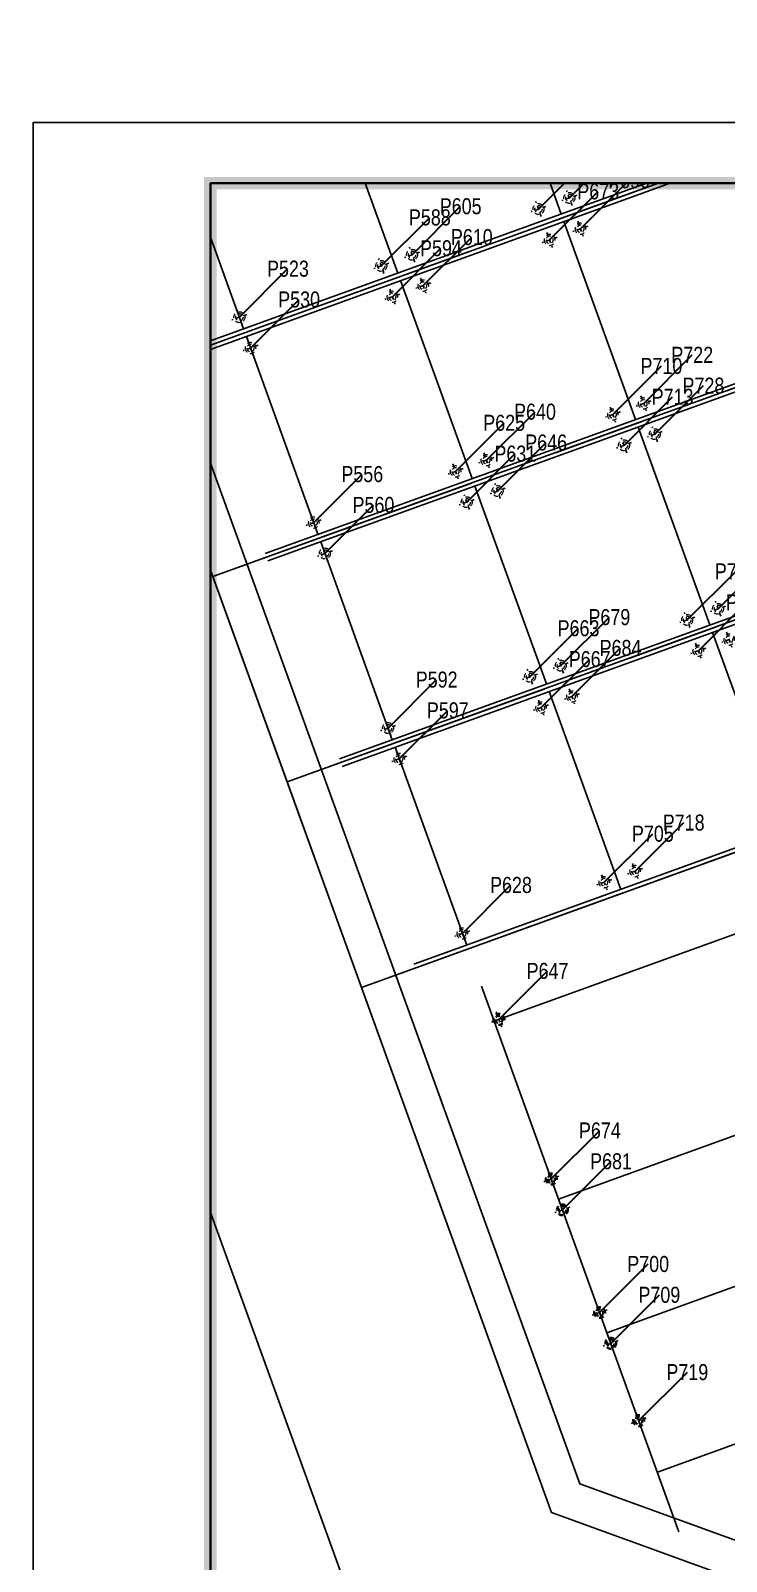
# Model space of a CAD drawing. Header units: millimetres. Extents: x 0 to 571985, y 0 to 2066666.
# Drawn here: x 568569.09 to 568588.18, y 2064354.75 to 2064396.79 of the extents above; entities that cross this region are included whole.
import ezdxf
from ezdxf.enums import TextEntityAlignment as Align
from ezdxf.xclip import XClip

# ---------------------------------------------------------------- set-up
doc = ezdxf.new("R2010")
doc.units = ezdxf.units.MM
for name, pattern in [('ACAD_ISO10W100', [18.5, 12, -3, 0.5, -3]), ('CENTER', [3, 1.5, -0.5, 0.5, -0.5]), ('CENTER2', [1.125, 0.75, -0.125, 0.125, -0.125]), ('HIDDEN', [0.75, 0.5, -0.25]), ('Xref Grid (A1)$0$CENTER2', [1.125, 0.75, -0.125, 0.125, -0.125])]:
    doc.linetypes.add(name, pattern=pattern)
for name, color, linetype in [('01.AXIS', 160, 'CENTER2'), ('BoThamCo', 94, 'Continuous'), ('CDC.01.AXIS', 160, 'CENTER2'), ('ChiaLo', 128, 'CENTER'), ('datOlienke', 42, 'Continuous'), ('LogDg', 7, 'Continuous'), ('LoLK', 6, 'Continuous'), ('RANHGIOI', 2, 'HIDDEN'), ('TimDg', 222, 'Continuous'), ('ViaHeS', 32, 'Continuous'), ('Xref Grid (A1)$0$01.AXIS', 160, 'Xref Grid (A1)$0$CENTER2')]:
    doc.layers.add(name, color=color, linetype=linetype)
for name, color, linetype, lineweight in [('A-KY HIEU', 34, 'Continuous', 20), ('A-NET THAY', 125, 'Continuous', 18), ('A-TUONG', 255, 'Continuous', 35), ('boDnv', 54, 'Continuous', 25), ('E- RANH GIOI', 1, 'CENTER', 13), ('kata_text', 254, 'Continuous', 30)]:
    doc.layers.add(name, color=color, linetype=linetype, lineweight=lineweight)
doc.styles.add('kata_dim', font='vnrms.shx', dxfattribs={"width": 0.66, "oblique": 7})
doc.styles.add('kata_text', font='arial.ttf', dxfattribs={"width": 0.8})
doc.styles.add('rms', font='romans.shx', dxfattribs={"width": 0.7, "bigfont": 'vns.shx'})
doc.linetypes.add('ADL', pattern='A,0.125,-0.15,["++",rms,S=0.5,R=0,X=0,Y=-0.2245],-1.35,1.125', length=2.75)
doc.dimstyles.new('kata_dim_iso', dxfattribs={"dimtxt": 2.5, "dimasz": 1.5, "dimexe": 1.5, "dimexo": 2.5, "dimtad": 1, "dimdec": 0, "dimzin": 0, "dimdsep": 46, "dimtxsty": 'kata_dim', "dimblk": 'kata_block_ArchTick', "dimcen": 0.09, "dimdle": 1.2, "dimclrd": 8, "dimclre": 8, "dimclrt": 3, "dimadec": 0, "dimazin": 0, "dimtfac": 1, "dimtdec": 0, "dimtix": 1, "dimtofl": 0, "dimtmove": 0, "dimatfit": 3, "dimfxl": 3.75, "dimfxlon": 1, "dimtolj": 1, "dimtzin": 0, "dimarcsym": 0})

# ---------------------------------------------------------------- blocks, each defined once
blk = doc.blocks.new('A$C33BC4D2A')
at = {"layer": 'A-KY HIEU', "color": 0, "const_width": 1.022040000000003}
blk.add_lwpolyline([(14.34509334713221, -292.0966199915856), (14.34509334713221, -4.903379993513227), (414.9847733476199, -4.903379993513227), (414.9847733476199, -292.0966199915856)], close=True, dxfattribs=at)
at = {"layer": 'Defpoints', "color": 125}
blk.add_lwpolyline([(0, -296.9999999944121), (420, -296.9999999944121), (420, 3.725290298461914e-09), (0, 3.725290298461914e-09)], close=True, dxfattribs=at)
blk = doc.blocks.new('NEN')
at = {"layer": 'boDnv', "color": 10, "linetype": 'ADL', "ltscale": 0.25}
for points in [[(9.135359026608057, -145.2125740915071), (3.992611098452471, -143.3445766749792), (-37.43428030260839, -28.80586730875075), (-34.86410555709153, -22.83283080765978), (-8.04750639386475, -11.14387365942821), (-2.559041563072242, -13.50553907058202), (37.28898644424044, -123.6789444207679), (34.9153011807939, -130.2138918824494)], [(-60.77620542817749, -174.6962840363849), (-66.48328283778392, -171.9395730136894), (-108.5087204030715, -55.7459795163013), (-105.8590447856113, -50.09356570662931), (-78.42663770995568, -40.17168553941883), (-72.77422390063293, -42.82136115664616), (-30.43689598282799, -159.877281447174), (-33.11021318344865, -165.4117129042279)]]:
    blk.add_lwpolyline(points, close=True, dxfattribs=at)
at = {"layer": 'BoThamCo'}
blk.add_lwpolyline([(-44.1962884159293, -339.7476335950196, 0.01002229398740908), (-6.391242290730588, -326.2115183053538, 0.9907412272363626), (-7.667181021068245, -322.9522664861288, -0.01001416821461539), (-45.3098233678611, -336.4295429191552), (-148.347447777749, -371.0084636590909, 1), (-147.2339128400199, -374.3265543414745)], format="xyb", close=True, dxfattribs=at)
at = {"layer": 'ChiaLo', "ltscale": 5}
for points in [[(22.48262376349885, -138.6041112015955), (-21.83819383813534, -16.06416010949761)], [(-77.43163273099344, -59.34562783245929), (-84.01952940132469, -41.13115031458437)], [(-46.61859319650102, -170.9998688641936), (-92.48296278342605, -44.19224413670599)], [(-104.7026958513306, -69.20915236952715), (-67.08743637497537, -55.604290939169)], [(-102.6619666367769, -74.85144129092805), (-65.04670716042165, -61.24657986056991)], [(-100.6212374222232, -80.49373021232896), (-63.00597794586793, -66.88886878197081)], [(-98.58050820766948, -86.13601913372986), (-60.9652487313142, -72.53115770337172)], [(-96.53977899311576, -91.77830805513076), (-58.92451951676048, -78.17344662477262)], [(-94.49904977867845, -97.42059697653167), (-56.88379030220676, -83.81573554617353)], [(-92.45832056412473, -103.0628858979326), (-54.84306108765304, -89.45802446757443)], [(-10.16623865929432, -107.1377538391389), (27.44902081717737, -93.53289240878075)], [(-8.1255094447406, -112.7800427605398), (29.48975003173109, -99.17518133018166)], [(-6.08478023018688, -118.4223316819407), (31.53047924628481, -104.8174702515826)], [(-4.044051015633158, -124.0646206033416), (33.57120846083853, -110.4597591729835)], [(-2.003321801079437, -129.7069095247425), (35.61193767539226, -116.1020480943844)]]:
    blk.add_lwpolyline(points, dxfattribs=at)
at = {"layer": 'datOlienke'}
for points in [[(9.233774805208668, -146.3122462304309), (3.211384859983809, -144.1247369425837), (-38.50920975196641, -28.77398531138897), (-35.62631696776953, -22.0741981244646), (-8.050070708966814, -10.05412209359929), (-1.765962567180395, -12.75814977637492), (38.35264730942436, -123.6796705904417), (35.73147272190545, -130.8959761725273)], [(-60.84429510252085, -175.7739445625339), (-67.28509311180096, -172.6628217245452), (-109.5899848429253, -55.69658228638582), (-106.5886850870447, -49.29406717256643), (-78.3772404800402, -39.09042109944858), (-71.97472536668647, -42.09172085532919), (-29.35330863879062, -159.9331011343747), (-32.3928912904812, -166.2257931653876)]]:
    blk.add_lwpolyline(points, close=True, dxfattribs=at)
at = {"layer": 'LogDg'}
for points in [[(34.29627934622113, -348.7657205443829, -0.1246657798812408), (14.11354708799627, -339.7707537985407, 0.2629367667164581), (-5.331122650881298, -336.7708804975264, -0.0093448861816334), (-40.95930880331434, -349.4731436853763), (-145.8680723966099, -384.6800095464569, 0.4052568048599447), (-155.4559765766608, -403.2345153645147), (-146.5573141133646, -432.719750760356), (-158.0455204886384, -436.1868986212648), (-166.5718085390981, -407.9355056444183, 0.4232274080272537), (-185.7044202957768, -398.0488694803789), (-272.0773986236891, -427.0352168343961, 0.4065199173239304), (-277.1808489316609, -436.9641538935248), (-262.9472513485234, -483.3972716603894), (-271.5520452110795, -486.0349832554348), (-285.5926128193969, -440.2315716135781, 0.4219492915589893), (-295.7865738342516, -434.9918996153865), (-422.2600438954541, -477.4357750662602, 0.3468311455305138), (-427.6835616462631, -485.7262348234653), (-426.6624605812831, -497.249087563483, 0.1098508434369424), (-417.2095136656426, -527.045369184576), (-422.3983479177114, -530.0580090736039, -0.1098508434394714), (-432.6390404097037, -497.7787039845716), (-433.1943761169678, -491.5118888805155, 0.4849671442629072), (-443.7084045754746, -484.633739579469), (-484.1993264361518, -498.2222941075452, 0.367009995740145), (-492.2282128072111, -511.5103090975899), (-484.4021833750885, -560.0116658185143), (-490.3255680758739, -560.9674449162558), (-497.4328573270468, -516.9204381546006, 0.4575121343061496), (-512.8890439668903, -507.3876917762682), (-525.337411860819, -511.3137803694699, 0.375227047875502), (-533.5537957799388, -524.7953446214087, 0.0494446077986198), (-523.248268238618, -562.1180552095175), (-518.4038580228807, -576.5773649825715), (-525.5153387702303, -578.9599773285445), (-530.3067144589731, -564.6589618825819, -0.0442762420745262), (-540.2209701162064, -530.0359311103821, 0.4483491219588146), (-555.6135538989911, -520.8625440734904), (-568.8527564661345, -525.0380538604222), (-576.0715773432748, -502.1494878225494), (-552.3905954875518, -494.6807470584754, 0.3333358165575122), (-544.0028458365705, -482.9756999663077), (-545.8647843094077, -397.3050282343756, 0.120558977139746), (-569.9983498048969, -307.1979523275513), (-621.9793475940824, -219.7121832445264, 0.3349428730565918), (-635.3588319061091, -214.2393422403838), (-686.9309797416208, -227.8546354575083), (-689.8026436100481, -216.9773174913134), (-647.9573339804774, -205.9299559935462, 0.4981914510303347), (-640.7040659333579, -188.1978519575205), (-654.3784512504935, -165.183401154587, -0.1449785006445813), (-668.8526898410637, -108.0611985353753), (-659.8453048655065, 118.2304685944691, 0.4280877767542854), (-671.9240427541081, 130.7074180594645), (-689.2219819126185, 130.5802273314912), (-689.3047002640087, 141.8299232246354), (-670.3440260862699, 141.9693399455864, 0.4004741393392213), (-658.4417540146969, 153.4917417173274), (-657.8282681736164, 168.9042875436135), (-656.0597735294141, 189.3737533113454), (-648.587609265931, 188.7281828494743), (-650.3411241833819, 168.4321001374628), (-650.8885904261842, 154.6781583337579, 0.4253445715659649), (-638.9212427333696, 142.2009068296757), (-621.6126933796331, 142.3281755745411, 0.4026509643918764), (-609.707179718418, 153.940497081494), (-609.3868622465525, 163.8585706413724, -0.0198665913619288), (-608.2266326659592, 179.9420845555142), (-606.8004730622051, 192.6519990905654), (-600.8378922767006, 191.9829472396523), (-602.2640518801054, 179.273032707395, 0.0198665913736632), (-603.3899889622116, 163.6648935673293), (-603.6762275611982, 154.8020130237564, 0.425871475322759), (-591.5942480823724, 142.4149832946714), (-548.3623351545539, 142.7328650054988), (-548.2796168022323, 131.4831691095605), (-592.8866742029786, 131.1551760395523, 0.4017886036268251), (-604.7909849073039, 119.5784634037409), (-607.7538210147759, 35.57125063450076, -0.0059835578369214), (-607.9831587348599, 30.71819142554887, 0.4624623566101164), (-599.1770736501785, 22.28710818546824), (-555.3773518754169, 26.8008734814357), (-554.7622814135393, 20.83248271560296), (-603.2421368046198, 15.83640785655007, 0.3556126631572654), (-610.3809183033882, 8.688677939586341), (-613.7935364348814, -24.83777977363206, 0.4753476817702466), (-605.0145670375787, -33.60575856361538), (-508.267539359862, -23.63552683126181, 0.01607196613374), (-476.8057064540917, -19.36752837034874, 0.3739200414703855), (-470.1383224737365, -11.25904120551422), (-470.7045836194884, 9.3479020036757), (-464.7068476536078, 9.512714649550617), (-464.2352970461361, -7.647595000453293, 0.461916293586825), (-454.7466747702565, -15.28755263634957), (-421.5812160966452, -8.993303748546168, 0.0205674290828889), (-382.014764922671, 0.2159196452703327), (-299.7637433090713, 22.96281221555546, 0.4150041201205401), (-292.7982491637813, 35.29251482058316), (-296.9693465661258, 50.21799815748818), (-285.4121637544595, 53.44778536865488), (-281.2178257950582, 38.43914009141736, 0.4134234463224298), (-268.9213485846994, 31.49241617135704), (-169.9684402433923, 58.85829116543755, 0.4277016234696195), (-164.4960537843872, 69.0522719186265), (-169.6234711797442, 84.75361699960195), (-163.9198864111677, 86.61617460963316), (-158.4792555337772, 69.95569697231986, 0.4008529283221588), (-148.7420826226007, 64.72853650641628), (-123.8969600369455, 71.59956769063137, 0.437327107829602), (-113.7947357149096, 91.17323218542151), (-114.4623362950515, 93.01311536249705), (-128.5505432080245, 136.1544828796759), (-105.7362041493179, 143.6047133123502), (-91.76882965897676, 100.8333627805114), (-90.90998701797798, 98.46642336063087, 0.4297542289755008), (-70.9566198461689, 89.77177607244812, 0.0010786648149026), (-63.93359856237657, 92.7659228274133, 0.0014744002071299), (-62.34210456162691, 93.45405392465182), (-47.53430226258934, 99.90855494141579, 0.3865360149271803), (-43.12613018171396, 109.7255658265203), (-48.30147215083707, 125.5736670994665), (-42.59788739378564, 127.436224706471), (-38.07614002469927, 113.5895821715239, 0.4424435993488592), (-27.27475273516029, 108.7393915755674), (111.6174999594223, 169.2804609455634, 0.4142135623479493), (115.7544930960285, 179.8106692906003), (109.3612778938841, 194.4778707604855), (114.8614784494275, 196.8753264623228), (121.2546936593717, 182.208124975441, 0.4142135623999442), (131.7849020048743, 178.0711318387184), (252.9700206073467, 230.8939245406073), (276.8715140144341, 241.3122303965501), (291.5789559965488, 249.056852357462, 0.4198373500683886), (295.2671894438099, 261.3654298323672), (290.9500380031532, 269.1961866004858), (301.4588235805277, 274.9897542137187), (306.0577889792621, 266.6478232163936, 0.4087170928909804), (318.1356007927097, 263.0311074645724), (326.5464246325428, 267.46393470373), (332.1477299416438, 256.8363087414764), (324.2328080678126, 252.6557133654132, 0.4194662506733147), (320.5546221035765, 240.3524347804487), (397.0924474310596, 101.5226758436766, 0.4336425714191151), (408.4134911808651, 98.64864840358496), (440.7865088158287, 119.3860591554549), (444.0228988390882, 114.3337547695264), (410.4277472221293, 92.81347308959812, 0.3950478591356143), (407.7370768684195, 82.21468883147463), (451.0561694777571, 3.639433299656957, -0.0055762461036101), (472.2193723085802, -35.78139715944417, 0.4220170457770137), (490.0658942151349, -41.11815114459023), (502.9949658159167, -33.91820207051933), (514.6716208813014, -54.88617113046348), (500.2954070724081, -62.89200561633334, 0.4041933322591431), (495.0522026685067, -80.18092904845253), (502.5021754556801, -94.71098336251453), (491.8239669348113, -100.1860050775576), (485.0945875765756, -87.06136014754884, 0.4245561171500276), (467.1920202277834, -81.64036487252451), (316.1644024878042, -165.9130056535359), (307.2109560912941, -171.1151354645845, 0.3960005967415532), (304.0749832683941, -181.6108752004802), (326.1471909089014, -225.7422597403638), (318.0978215954965, -229.7681327713653), (296.726359265158, -187.0378251534421, 0.4326641440641966), (285.5523421983235, -183.6991930285003), (178.0715809733374, -246.1476455426309, 0.3897719342424495), (174.8600444270996, -256.4881370894145), (194.0999455555575, -297.1258275085129), (188.6770265548257, -299.6933067212813), (170.2313283190597, -260.7330974426586, 0.4390850403021555), (158.9817475291202, -257.239217129536), (145.4963118317537, -265.0745225476567, -0.0134524192283531), (97.70133368717507, -291.150503329467, 0.262925858503226), (86.85306584485807, -307.5633501864504, -0.1620678458419849), (76.01520611695014, -333.8417583054397, 0.2703228810245677), (72.31826137693133, -353.6529180854559), (79.98090749850962, -375.0735400244594), (57.38291990023572, -383.1573567553423), (49.72034179442562, -361.7369249525946, 0.2703245738334852), (34.29627934622113, -348.7657205443829)], [(-103.7810229657916, -98.21855954034254, 0.4074167562484949), (-113.8493302149, -93.35522729763761), (-225.3291597991483, -130.7673106354196, 0.4004581229564052), (-230.4798347515753, -140.5362562614027), (-222.27829983423, -169.4281603912823, 0.4281041090864303), (-212.0371141741052, -174.8278238235507), (-98.55241225659847, -136.7429151763208, 0.4210431921553772), (-93.57461571518797, -126.4376383614726), (-103.7810229659081, -98.21855954034254)], [(-126.5328350510681, -295.9160227894317), (-173.9328743155347, -311.8232431884389, 0.4004581229564052), (-179.0835492680781, -321.5921888134908), (-170.6989059868501, -351.1291367486119, 0.4281041090838681), (-151.4966828739271, -361.253505683504), (-48.57093891256955, -326.7121314713731, 0.0088857336748133), (-15.48564216122031, -314.950696724467, 0.2781171583656008), (-2.678135877591558, -298.7497314913198, -0.1470471271748128), (7.848927952232771, -275.0765512213111, 0.2707039578255943), (11.49486528465059, -255.2309965163004), (1.448498387704603, -227.4544036025181, 0.4074167562538942), (-8.61980886128731, -222.5910713605117), (-117.753095144406, -259.2156662903726, 0.4142135623730065), (-125.3116689068265, -274.4100061135832), (-121.4937858761987, -285.7864629076794, -0.4142135623704104), (-126.5328350510681, -295.9160227894317)]]:
    blk.add_lwpolyline(points, format="xyb", dxfattribs=at)
for points in [[(57.28283158643171, -121.8282595784403), (75.89290037879255, -111.0009851814248, 0.3958327165010153), (79.02485828811768, -100.5075797494501), (28.34779937355779, 0.816619930556044, 0.3988576539234688), (17.99619682424236, 4.571666865609586), (10.65679957403336, 1.372532648732886, 0.3955878952127774), (6.330355282989331, -8.682040378451347), (45.73674265597947, -117.634380237665, 0.467936404355073)], [(-9.551515261409804, -7.434165647719055), (-39.86628524912521, -20.64283095952123, 0.3956287128494158), (-44.19376489915885, -30.69785519642755), (-2.58249322057236, -145.7463464725297, 0.4679364043365623), (8.963595709647052, -149.9402258126065), (37.95513723837212, -133.0730460705236, 0.3624568435447342), (41.45515209855512, -123.4372221585363), (1.167108879424632, -12.04724531271495, 0.4330458965175016)], [(-107.6090497013647, -46.47292271349579), (-76.57646062993445, -35.24891203036532, -0.4142135623706253), (-66.33243644866161, -40.0509916394949), (-23.72730616375338, -157.8473425095435, -0.4210431921595205), (-28.70510270516388, -168.1526193243917), (-59.99882489489391, -178.6546388093848, -0.4074167562561199), (-70.06713214400224, -173.791306566447), (-112.4111293100286, -56.71694689546712, -0.4142135623727668)], [(102.331932720379, -147.107968846336), (88.88554362382274, -120.2231289804913, 0.4328364540872843), (77.70751164329704, -116.8868311594706), (8.522908357786946, -157.1381968227215, 0.3624568435590229), (5.022893498302437, -166.7740207344759), (15.393875379581, -195.448122005444, 0.4679364043419005), (26.93996431014966, -199.6420013445895), (99.19997481105383, -157.6013742785435, 0.3958327164936001)], [(-44.1167491863016, -339.9846431114711, 0.0100228539561194), (-6.300171115086414, -326.4443510253914, 0.9913355252568584), (-7.756147409556434, -322.7186321953777, -0.0100141682146343), (-45.38936259783804, -336.1925334027037), (-148.4269870076096, -370.7714541426394, 1), (-147.1543736101594, -374.5635638576932)]]:
    blk.add_lwpolyline(points, format="xyb", close=True, dxfattribs=at)
at = {"layer": 'LoLK'}
for points in [[(-71.97472536657006, -42.09172085579485), (-78.37724047992378, -39.09042109968141), (-84.01952940109186, -41.13115031388588), (-77.43163273099344, -59.34562783245929), (-67.08743637485895, -55.604290939169)], [(-84.01952940097544, -41.13115031458437), (-92.48296278342605, -44.19224413693883), (-85.8950661130948, -62.40672165434808), (-77.43163273087703, -59.34562783315778)], [(-92.48296278330963, -44.19224413624033), (-100.9463961655274, -47.25333795859478), (-94.35849949519616, -65.46781547623686), (-85.8950661130948, -62.40672165434808)], [(-65.04670716042165, -61.24657986080274), (-67.08743637497537, -55.604290939169), (-85.89506611321121, -62.40672165411524), (-83.8543368986575, -68.04901057598181)], [(-63.00597794598434, -66.88886878173798), (-65.04670716042165, -61.24657986080274), (-83.85433689854108, -68.04901057621464), (-81.8136076843366, -73.69129949691705)], [(-85.89506611321121, -62.40672165434808), (-104.7026958513306, -69.20915236952715), (-102.6619666368933, -74.85144129092805), (-83.8543368986575, -68.04901057551615)], [(-60.96524873143062, -72.53115770337172), (-63.00597794610076, -66.88886878173798), (-81.81360768456943, -73.69129949714988), (-79.77287846966647, -79.33358841831796)], [(-83.85433689877391, -68.04901057574898), (-102.6619666367769, -74.85144129069522), (-100.6212374219904, -80.49373021209612), (-81.81360768422019, -73.69129949691705)], [(-58.92451951664407, -78.17344662500545), (-60.96524873119779, -72.53115770337172), (-79.77287846966647, -79.33358841901645), (-77.73214925534558, -84.97587734018452)], [(-81.81360768445302, -73.69129949691705), (-100.6212374222232, -80.49373021209612), (-98.5805082077859, -86.13601913349703), (-79.77287846978288, -79.33358841855079)], [(-56.88379030220676, -83.81573554640636), (-58.92451951676048, -78.17344662500545), (-77.73214925487991, -84.9758773399517), (-75.69142004079185, -90.6181662613526)], [(-79.77287846966647, -79.33358841855079), (-98.58050820766948, -86.13601913372986), (-96.53977899323218, -91.7783080546651), (-77.73214925546199, -84.97587734018452)], [(-54.84306108753663, -89.45802446780726), (-56.88379030209035, -83.81573554617353), (-75.69142004067544, -90.61816626158543), (-73.65069082612172, -96.26045518321916)], [(-77.73214925487991, -84.9758773399517), (-96.53977899311576, -91.77830805489793), (-94.49904977867845, -97.42059697583318), (-75.69142004079185, -90.6181662613526)], [(-73.65069082635455, -96.2604551827535), (-75.69142004067544, -90.61816626111977), (-94.49904977867845, -97.42059697606601), (-92.45832056424115, -103.0628858974669)], [(6.600661864387803, -94.69303420302458), (-12.20696787361521, -101.4954649175052), (-10.16623865906149, -107.1377538393717), (8.64139107905794, -100.3353231244255)], [(8.64139107929077, -100.3353231246583), (-10.16623865882866, -107.1377538393717), (-8.125509444624186, -112.780042760307), (10.68212029337883, -105.9776120451279)], [(10.68212029326241, -105.9776120451279), (-8.125509444624186, -112.780042760307), (-6.084780230070464, -118.4223316817079), (12.72284950781614, -111.619900966296)], [(14.76357872260269, -117.262189888861), (12.72284950769972, -111.6199009665288), (-6.084780230070464, -118.4223316812422), (-4.044051015283912, -124.0646206033416)], [(14.76357872260269, -117.2621898886282), (-4.044051015400328, -124.0646206033416), (-2.003321800963022, -129.7069095245097), (16.80430793692358, -122.9044788093306)], [(8.340874554822221, -125.9655726309866), (-2.003321800846606, -129.7069095242769), (3.211384860100225, -144.1247369432822), (9.233774805208668, -146.3122462304309), (14.57583971228451, -143.2042511305772)]]:
    blk.add_lwpolyline(points, close=True, dxfattribs=at)
at = {"layer": 'RANHGIOI', "color": 1, "ltscale": 9, "const_width": 1}
blk.add_lwpolyline([(460.0002608364448, -51.29896371345967, 0.006594107435328542), (435.2929911182728, -5.050918132066727), (303.0784757988295, 234.7691866031382), (284.6716201863019, 225.0765331583098), (-55.99284061836079, 76.58595611830242), (-56.83866986131761, 76.22319068433717, -0.005137433380439285), (-90.74293923540972, 62.09280168754049), (-377.2168801384978, -17.13286422030069, -0.02056742908652707), (-418.2250238711713, -26.67764636431821), (-463.4433179846965, -35.25932166492566, -0.02121833569223638), (-506.4223279642174, -41.54069912619889), (-623.6381061704597, -53.62033091927879), (-626.4644317809725, -70.88383709453046, 0.1285739781783505), (-620.4203359626699, -135.3604905081447), (-615.5047763336916, -148.8597172754817, 0.03940831777614574), (-607.1434446739731, -167.1883905101568), (-594.1724651155528, -190.5545449126512), (-547.5695588345407, -259.4930148159619, -0.1198699787172983), (-522.7037935878616, -326.3974992926233), (-507.9167651556199, -451.947036530124), (-504.4749816826079, -473.2772870000917), (-499.2712628248846, -471.6360870120116), (-50.47988043015357, -321.0239030651283, 0.05068378633206799), (130.4249903328018, -239.1350950314663), (301.3185663222102, -139.8425403106958)], format="xyb", close=True, dxfattribs=at)
at = {"layer": 'RANHGIOI', "color": 5, "ltscale": 20, "const_width": 3}
blk.add_lwpolyline([(77.12641439645085, -402.7222436082084), (-90.74293923878577, 62.0928016861435)], dxfattribs=at)
at = {"layer": 'TimDg', "linetype": 'ACAD_ISO10W100', "ltscale": 0.75}
for points in [[(80.71024811756797, -412.7407079888508), (34.27783704386093, -282.9407527891453), (-103.1383642241126, 96.99300055368803), (-128.2290925632697, 173.8266486825887)], [(-69.2329716536915, -184.9180030110292), (-156.4988483571215, 56.35814760858193)], [(47.398640731466, -131.0496383272111), (0, 0)]]:
    blk.add_lwpolyline(points, dxfattribs=at)
blk.add_lwpolyline([(-358.6332583188778, -282.0393179897219), (-15.31849009322468, -166.8245677698869, 0.05082929117719046), (-9.77680878690444, -164.3141193853226), (222.7352653577691, -29.03938956279308)], format="xyb", dxfattribs=at)
at = {"layer": 'ViaHeS', "elevation": 3.0256135e-09}
blk.add_lwpolyline([(-483.3620332233841, -504.2701624135952), (-441.2102577695623, -490.1242335743736), (-436.0287204216002, -493.5139321684837), (-435.6273303239141, -498.0435121944174, 0.109850843434408), (-424.9927650438622, -531.5643290185835), (-414.6150965393754, -525.5390492395964, -0.1098508434386373), (-423.6741706669563, -496.9842793527059), (-424.3422501670429, -489.4451806664001), (-420.0009567659581, -483.006496314425), (-295.2485857934225, -441.1402132653166), (-289.0430001314962, -444.329869708512), (-275.8544421459083, -487.3538390544709), (-258.6448544141604, -482.0784158613533), (-271.9723939823452, -438.6010581026785), (-268.6975989835337, -432.2298324676231), (-181.633558977861, -403.0115682075266), (-172.9747895961627, -407.4859234914184), (-163.7896236754023, -437.9204725525342), (-140.8132109228754, -430.9861768295523), (-150.2111657873029, -399.8465631455183), (-145.5974022439914, -390.9180109926965), (-39.02623859152663, -355.1532518335152, 0.00854505725447), (-6.235198536654934, -343.5215795903932, -0.2491929108017262), (12.37514242075849, -345.9636118854396, 0.099750363567013), (30.77203662553802, -354.1806715594139, -0.2569490066293848), (45.21490332507528, -366.956843848573), (51.73317088955082, -385.1784011244308), (85.63032036134973, -373.0526159026194), (79.11205279477872, -354.8310586204752, -0.2569490066569858), (82.1742195134284, -335.7929363835137, 0.1369182594034541), (92.60684876306914, -310.4380371225998, -0.2491929108081194), (103.3078007012373, -295.0173387336545, 0.0126585462628185), (148.5105784242041, -270.2624119943939), (162.15726042795, -262.3334192754701), (168.6200676443987, -264.3406296176836), (185.9655670531793, -300.9770463276654), (196.8114050602308, -295.8420879004989), (179.0327040727716, -258.2906814764719), (181.2163792680949, -251.2596934826579), (287.3839344523149, -189.5742397063877), (293.9437717862893, -191.5342227204237), (314.0731369409477, -231.7810692854691), (330.171875567059, -223.7293232234661), (309.5379664294887, -182.4736865595914), (311.6246115069371, -175.4899258934893), (319.1335584316403, -171.1270789045375), (408.2768159890547, -121.3855956254993), (412.2735879534157, -122.5890857535414), (434.351015069522, -165.3212618844118), (442.3469141505193, -161.190209006425), (420.1368979751132, -118.2013988476247), (421.3796346874442, -114.0742895884905), (470.3345627395902, -86.75768930045888), (479.6410855299328, -89.57575528440066), (486.4848626742605, -102.9235159354284), (507.8412797158817, -91.97347250441089), (500.4991151208524, -77.65368189639412), (503.4210100959754, -68.01903586438857), (517.5907846476184, -60.1281633945182), (500.0758020498324, -28.67620980646461), (486.9708213876002, -35.97411922272295), (477.6245228354819, -33.16990212630481, 0.0055997125078593), (456.3105622666189, 6.536217105574906), (412.3241539625451, 86.32189737656154), (414.1204211127479, 93.39754972048104), (444.8319963462418, 113.070678670425), (439.9774113084422, 120.6491352545563), (409.7657999792136, 101.2962716855109), (403.1415598185267, 102.9779406564776), (327.7140408960404, 239.7937467296142), (330.524095126777, 249.1931857024319), (334.9452649843879, 251.5284109555651), (323.7489594034851, 272.7717000273988), (318.9262763896259, 270.2298981174827), (309.354146250058, 273.0962313036434), (306.7132163690403, 277.8865380196366), (285.6956452141749, 266.2994027936365), (288.1096317195334, 261.9207421364263), (285.2954558983911, 252.5291183104273), (274.2714786301367, 246.7241294796113), (129.387446300243, 183.5713324004319), (122.806066084886, 186.1569531115238), (117.6115787288873, 198.0740543145221), (106.6111776171019, 193.279142908752), (111.8056649733335, 181.3620417055208), (109.2200442629401, 174.7806614914443), (26.32963867485523, 138.6499652387574), (-29.86861365940422, 114.1539820104372), (-36.00424546236172, 116.9090895606205), (-39.7460950112436, 128.3675035105553), (-51.15326453826856, 124.6423882937524), (-47.05490884417668, 112.0922695787158), (-50.08627796731889, 105.3414025222883), (-75.92142146243714, 94.08024731860496), (-84.51130598667078, 97.93739788956009), (-100.0326193857472, 145.4672709214501), (-134.2541279683355, 134.2919252736028), (-118.656749298214, 86.5291226846166), (-123.2305147061124, 78.00909638730809), (-150.2580362723675, 70.53451288049109), (-156.6292742433725, 73.9547544172965), (-161.0680940333987, 87.54745341138914), (-172.475263561355, 83.82233819551766), (-168.2072874873411, 70.75280241155997), (-171.4742627786472, 64.66706934245303), (-269.5464331691619, 37.54476641560905), (-275.7112844719086, 41.0275134886615), (-279.6335723458324, 55.06267897458747), (-302.7479379716096, 48.60310455155559), (-298.8430805155076, 34.6303105186671), (-302.3164424751885, 28.48207191447727), (-383.6140598179772, 5.998847609618679, -0.0205674290908518), (-422.6999468225986, -3.098522873595357), (-456.2462867791764, -9.465056655462831), (-461.2959480455611, -5.399218957638368), (-461.7079796614125, 9.595120972488075), (-473.7034516056301, 9.26549568050541), (-473.2389899555128, -7.636838016333058), (-478.0281851240434, -13.48889106768183, -0.0159549027963659), (-508.882609821856, -17.66713606542908), (-606.1469419619534, -27.69067843141966), (-610.6142731602304, -23.22893999540247), (-607.4904218798038, 7.460596256423742), (-602.0104351359187, 12.94745212956332), (-554.4547461826587, 17.84828733373433), (-555.6848871065304, 29.78506886353716), (-600.447817846085, 25.17204039962962), (-605.0434380876832, 29.64516986953095, 0.0070725003907776), (-604.7556851111585, 35.4655099036172), (-601.9119857639307, 116.094760932494), (-594.6654465801548, 123.1418805704452), (-548.2207948626019, 123.4833853635937), (-548.4211570940679, 150.7326487505343), (-593.4199406642001, 150.4017753445078), (-600.492644500453, 157.3495761635713, -0.0278861091632581), (-599.2827614871785, 178.93850678741), (-597.8566018843558, 191.648421314545), (-609.7817634547828, 192.9865250163712), (-611.2079230585368, 180.2766104815528, 0.0198665913619367), (-612.3852988891304, 163.9554091696627), (-612.5973578620469, 157.3893717874307), (-619.8231252048863, 150.341550424695), (-639.3164995118277, 150.1982167905662), (-646.9981006933376, 158.133064838592), (-646.5975521883229, 168.1960064345039), (-644.8515271343058, 188.405397617491), (-659.7958556610392, 189.6965385423973), (-661.5718401687918, 169.1403812463395), (-662.0143738116603, 158.0226510665379), (-670.3323401218513, 149.9701591404155), (-689.363526004483, 149.8302239514887), (-689.1631561716786, 122.5799266046379), (-671.4173957791645, 122.7104101364966), (-663.7357945976546, 114.7755620887037), (-672.5997226472246, -107.9120504586026, 0.1449785005980277), (-657.6023188105319, -167.0989109976217), (-644.6868830857566, -188.8360240876209), (-648.3354437547969, -197.7556802954059), (-691.844715703628, -209.2423357914668), (-684.8889076525811, -235.589617139427), (-633.8603068724042, -222.1178229362704), (-622.0389041820308, -226.9533349685371), (-573.255391974817, -309.057628184557, -0.1204742280587071), (-549.6138989619212, -397.3865102704149), (-547.8422683648532, -478.9019769974984), (-555.2979764038464, -489.3063664135989), (-577.8762859565904, -496.4273355512414), (-567.048047964694, -530.7602057764307), (-552.742667245795, -526.2484342304524), (-543.7132454941748, -531.7187239136547, 0.0429791116498048), (-533.8363038351526, -565.9283220085781), (-529.0710791434394, -580.1512835014146), (-514.8481176502537, -575.3860588103998), (-519.7194254132919, -560.8464668253437, -0.045575623263717), (-529.315479435958, -527.1663496145047), (-523.005437202286, -516.869638312608), (-508.2465236159042, -512.214827113552), (-500.4556036654394, -517.0199492094107), (-493.2872604264412, -561.4453344654758), (-481.4404910246376, -559.5337762695272), (-488.8832240711199, -513.4078763325233), (-483.3620332233841, -504.2701624135952)], format="xyb", dxfattribs=at)
at = {"layer": 'ViaHeS'}
for points in [[(9.233774805208668, -146.3122462304309), (3.211384859983809, -144.1247369425837), (-38.50920975196641, -28.77398531138897), (-35.62631696776953, -22.0741981244646), (-8.050070708966814, -10.05412209359929), (-1.765962567180395, -12.75814977637492), (38.35264730942436, -123.6796705904417), (35.73147272190545, -130.8959761725273)], [(-60.84429510252085, -175.7739445625339), (-67.28509311180096, -172.6628217245452), (-109.5899848429253, -55.69658228638582), (-106.5886850870447, -49.29406717256643), (-78.3772404800402, -39.09042109944858), (-71.97472536668647, -42.09172085532919), (-29.35330863879062, -159.9331011343747), (-32.3928912904812, -166.2257931653876)]]:
    blk.add_lwpolyline(points, close=True, dxfattribs=at)
blk.add_lwpolyline([(-114.2019075003918, -294.9422539575025), (-169.912540516234, -313.6384688054677), (-173.287330161198, -320.0392098436132), (-164.2619894306408, -351.8331705795135), (-155.7141620083712, -356.3400111636147), (-50.47988043050282, -321.0239030644298, 0.0079744876823236), (-20.94832750514615, -310.5863615395501, 0.2651954711245032), (-8.229639097698964, -295.3833611793816, -0.12111846047304), (1.683336287736893, -273.1414759804029, 0.2573061228759879), (4.695123272016644, -254.0715536014177), (-4.17842447955627, -229.5376174894627), (-10.61922248871997, -226.4264946514741), (-117.7466624529334, -262.3779374086298), (-122.1558304809732, -271.2413023044355), (-114.2019075003918, -294.9422539575025)], format="xyb", close=True, dxfattribs=at)
blk = doc.blocks.new('NEN I02')
at = {"layer": 'datOlienke'}
blk.add_lwpolyline([(4.10543775325641, 4.919324992923066), (-6.984919309616089e-10, 0), (-122.6637840473559, 4.656612873077393e-10), (-127.9836059629451, 4.989760910626501), (-129.907787705306, 35.01023909030482), (-125.2276096204296, 40.00000000046566), (-7.2738617437426, 40.00000000046566), (-1.37929949676618, 35.08067500730976)], close=True, dxfattribs=at)
at = {"layer": 'LoLK'}
for points in [[(-45.33189202309586, 20), (-45.33189202379435, 4.656612873077393e-10), (-39.33189202332869, 2.328306436538696e-10), (-39.33189202309586, 20)], [(-39.33189202286303, 20.00000000023283), (-39.33189202332869, 4.656612873077393e-10), (-33.33189202402718, 2.328306436538696e-10), (-33.33189202379435, 20.00000000023283)], [(-33.33189202402718, 20), (-33.33189202402718, 2.328306436538696e-10), (-27.33189202402718, 4.656612873077393e-10), (-27.33189202426001, 20)], [(-21.33189202309586, 20), (-27.33189202402718, 20), (-27.33189202449284, 4.656612873077393e-10), (-21.33189202379435, 4.656612873077393e-10)], [(-21.33189202332869, 20), (-21.33189202379435, 4.656612873077393e-10), (-15.33189202426001, 2.328306436538696e-10), (-15.33189202426001, 20)], [(-15.33189202426001, 11), (-15.33189202426001, 4.656612873077393e-10), (0, 0), (4.10543775325641, 4.919324992923066), (2.999688020208851, 11)]]:
    blk.add_lwpolyline(points, close=True, dxfattribs=at)
blk = doc.blocks.new('A$C758D662A')
at = {"linetype": 'HIDDEN', "ltscale": 500}
for radius in [300, 200]:
    blk.add_circle((2.328306436538696e-10, 0), radius, dxfattribs=at)
at = {"layer": 'CDC.01.AXIS', "ltscale": 200}
for p, q in [((437.2546297444496, 0), (-437.2546297444496, 0)), ((2.328306436538696e-10, 437.2546297444496), (2.328306436538696e-10, -437.2546297444496))]:
    blk.add_line(p, q, dxfattribs=at)
blk = doc.blocks.new('T2 CUM A10')
at = {"layer": '01.AXIS', "ltscale": 500}
for p, q in [((0.1100000000558792, 0.9140855792628848), (0.1100000000558792, -15.02354744302474)), ((7.890000009109644, -0.1100001162868445), (0.09999413572659233, -0.1100001162868445)), ((0.1100000000558792, -5.30970307109428), (7.890000009106006, -5.30970307109428)), ((7.890000009102368, -9.209703071343117), (0.1100000000558792, -9.209703071343117)), ((0.1100000000558792, -13.28138139255507), (7.890000009102368, -13.28138139255507))]:
    blk.add_line(p, q, dxfattribs=at)
at = {"xscale": -0.0005, "yscale": 0.0005, "zscale": 0.0005}
for p in [(0.2499941188587398, -0.1100712524585994), (0.1099999993792151, -11.77808316365745)]:
    blk.add_blockref('A$C758D662A', p, dxfattribs=at)
at = {"rotation": 270}
for p, xscale, yscale, zscale in [((0.1099999999540158, -4.7200002327173), -0.0004999999999999995, 0.0004999999999999995, 0.0005), ((0.1099999999467398, -5.62000023271148), 0.0004999999999999997, 0.0004999999999999997, 0.0004999999999999997), ((0.1099999999503778, -8.62000023271148), -0.0004999999999999995, 0.0004999999999999995, 0.0005), ((0.1099999999431018, -9.520000232712935), 0.0004999999999999997, 0.0004999999999999997, 0.0004999999999999997)]:
    blk.add_blockref('A$C758D662A', p, dxfattribs=dict(at, xscale=xscale, yscale=yscale, zscale=zscale))
blk = doc.blocks.new('pile Plan')
at = {"xscale": 0.5, "yscale": 0.5, "zscale": 0.5}
for p in [(339.9999999998836, 14779), (5440.000004012021, 14779), (339.9999999998836, 9629.999999999985), (5440.000004012021, 9629.999999999993), (339.9999999998836, 8729.999999999985), (5440.000004012021, 8729.999999999993), (339.9999999998836, 5039.999999999999), (5440.000004012021, 5039.999999999999), (339.9999999998836, 4139.999999999999), (5440.000004012021, 4139.999999999999), (339.9999999998836, -0.9999999999967955), (5440.000004012021, -0.9999999999967955)]:
    blk.add_blockref('A$C758D662A', p, dxfattribs=at)
blk = doc.blocks.new('A1 - 2')
at = {"layer": 'Xref Grid (A1)$0$01.AXIS', "ltscale": 500}
for p, q in [((0.1099999963626033, -1.085914304556354), (0.1099999963626033, -18.43435175406194)), ((5.890000000377768, -1.085914304556354), (5.890000000377768, -18.43435175406194)), ((0.1099999963771552, -2.110000000102445), (5.890000000377768, -2.110000000098808)), ((0.1099999963771552, -7.620004000098561), (5.890000000377768, -7.620004000102199)), ((0.1099999963771552, -12.39000000009764), (5.890000000377768, -12.39000000010128)), ((0.1099999963771552, -16.89000000010128), (5.890000000377768, -16.89000000010492))]:
    blk.add_line(p, q, dxfattribs=at)
at = {"xscale": 0.001, "yscale": 0.001, "zscale": 0.001}
blk.add_blockref('pile Plan', (0.1099999963626033, -16.89000000010128), dxfattribs=at)
blk = doc.blocks.new('A5 - 2')
at = {"layer": 'Xref Grid (A1)$0$01.AXIS', "ltscale": 500}
for p, q in [((0.1099999962461879, -1.085914303857862), (0.1099999962461879, -18.43435175336344)), ((5.890000000261352, -1.085914303857862), (5.890000000261352, -18.43435175336344)), ((0.1099999962607399, -7.620003999400069), (5.890000000261352, -7.620003999403707)), ((0.1099999962607399, -12.38999999939915), (5.890000000261352, -12.38999999940279)), ((0.1099999962607399, -16.88999999940279), (5.890000000261352, -16.88999999940643))]:
    blk.add_line(p, q, dxfattribs=at)
at = {"xscale": 0.001, "yscale": 0.001, "zscale": 0.001}
blk.add_blockref('pile Plan', (0.1099999962461879, -16.88999999940279), dxfattribs=at)
blk = doc.blocks.new('kata_block_ArchTick')
at = {"color": 8}
blk.add_line((1, 0), (-1, 0), dxfattribs=at)
at = {"color": 8, "const_width": 0.15}
blk.add_lwpolyline([(-0.5, -0.5), (0.5, 0.5)], dxfattribs=at)
blk = doc.blocks.new('*U101')
at = {"color": 0, "ltscale": 0.8, "style": 'kata_text', "width": 0.8}
blk.add_attdef('TEN', text='', height=2.2, dxfattribs=at).set_placement((6.666666666666667, 6.666666666666667), align=Align.MIDDLE_CENTER)
at = {"color": 0, "ltscale": 0.8, "style": 'kata_text', "width": 0.8, "flags": 1}
blk.add_attdef('CHU_THICH', text='', height=2.2, dxfattribs=at).set_placement((0, 0), align=Align.MIDDLE_CENTER)
at = {"layer": 'Defpoints'}
blk.add_leader([(0, 0), (6.666666666666667, 6.666666666666667)], dimstyle='kata_dim_iso', override={"dimasz": 0.6, "dimgap": 0.625, "dimtad": 0}, dxfattribs=at)
blk = doc.blocks.new('A$C6D5A56A7')
at = {"layer": 'kata_text', "xscale": 0.2, "yscale": 0.2, "zscale": 0.2}
for p, values in [((72.99429377412889, -173.719728366239, 0.001572466406222517), {'TEN': 'P683'}), ((72.14795043587219, -174.0258377485443, 0.001572466406222517), {'TEN': 'P666'}), ((73.3004031565506, -174.5660717035644, 0.001572466406222517), {'TEN': 'P690'}), ((72.4540598182939, -174.8721810858697, 0.001572466406222517), {'TEN': 'P673'}), ((67.83159941097256, -175.5869955976959, 0.001572466406222517), {'TEN': 'P588'}), ((68.67794274922926, -175.2808862153906, 0.001572466406222517), {'TEN': 'P605'}), ((68.13770879339427, -176.4333389350213, 0.001572466406222517), {'TEN': 'P594'}), ((68.98405213165097, -176.127229552716, 0.001572466406222517), {'TEN': 'P610'}), ((63.93747967376839, -176.9954388774931, 0.001572466406222517), {'TEN': 'P523'}), ((64.24358905595727, -177.8417822148185, 0.001572466406222517), {'TEN': 'P530'}), ((75.0350229900796, -179.3620172906667, 0.001572466406222517), {'TEN': 'P722'}), ((74.1886796518229, -179.668126672972, 0.001572466406222517), {'TEN': 'P710'}), ((75.34113236970734, -180.2083606214728, 0.001572466406222517), {'TEN': 'P728'}), ((74.49478903145064, -180.5144700037781, 0.001572466406222517), {'TEN': 'P713'}), ((70.71867196517996, -180.9231751393527, 0.001572466406222517), {'TEN': 'P640'}), ((69.87232862703968, -181.229284521658, 0.001572466406222517), {'TEN': 'P625'}), ((71.0247813448077, -181.7695184706245, 0.001572466406222517), {'TEN': 'P646'}), ((70.17843800666742, -182.0756278529298, 0.001572466406222517), {'TEN': 'P631'}), ((65.9782088897191, -182.6377278012224, 0.001572466406222517), {'TEN': 'P556'}), ((66.28431826934684, -183.4840711324941, 0.001572466406222517), {'TEN': 'P560'}), ((77.07575220358558, -185.0043062085751, 0.001572466406222517), {'TEN': 'P756'}), ((76.22940886532888, -185.3104155908804, 0.001572466406222517), {'TEN': 'P744'}), ((76.5355182060739, -186.1567588155158, 0.001572466406222517), {'TEN': 'P748'}), ((71.91305784042925, -186.8715734397992, 0.001572466406222517), {'TEN': 'P663'}), ((72.75940117868595, -186.565464057494, 0.001572466406222517), {'TEN': 'P679'}), ((72.21916718117427, -187.7179166646674, 0.001572466406222517), {'TEN': 'P667'}), ((73.06551051943097, -187.4118072823621, 0.001572466406222517), {'TEN': 'P684'}), ((68.01893810322508, -188.2800167193636, 0.001572466406222517), {'TEN': 'P592'}), ((68.32504744385369, -189.126359943999, 0.001572466406222517), {'TEN': 'P597'}), ((74.80013035295997, -192.2077528692316, 0.001572466406222517), {'TEN': 'P718'}), ((73.95378701481968, -192.5138622515369, 0.001572466406222517), {'TEN': 'P705'}), ((70.0596672774991, -193.9223055311013, 0.001572466406222517), {'TEN': 'P628'}), ((71.06299090210814, -196.2817940034438, 0.001572466406222517), {'TEN': 'P647'}), ((72.49927914876025, -200.6645008872729, 0.001572466406222517), {'TEN': 'P674'}), ((72.80538853094913, -201.5108442255296, 0.001572466406222517), {'TEN': 'P681'}), ((73.8257531382842, -204.3319886857644, 0.001572466406222517), {'TEN': 'P700'}), ((74.13186252047308, -205.1783320237882, 0.001572466406222517), {'TEN': 'P709'}), ((74.89988515432924, -207.3017914080992, 0.001572466406222517), {'TEN': 'P719'})]:
    blk.add_blockref('*U101', p, dxfattribs=at).add_auto_attribs(values)

msp = doc.modelspace()

# ---------------------------------------------------------------- block references
at = {"layer": 'E- RANH GIOI', "xscale": 0.3394285714285715, "yscale": 0.3394285714285715, "zscale": 0.3394285714285715}
msp.add_blockref('A$C33BC4D2A', (568569.1532420876, 2064394.26412553), dxfattribs=at)

# ---------------------------------------------------------------- next in the draw order: block references
at = {"layer": 'boDnv', "extrusion": (-2.468502494809744e-06, 4.620640694012809e-06, 0.9999999999862782)}
ref = msp.add_blockref('NEN', (568610.5087901624, 2064760.686209751, 8.13732427415517), dxfattribs=at)
XClip(ref).set_block_clipping_path([(-31.409799037501216, 3.727461392292753), (160.54683364764787, 166.1967800196726)])

# ---------------------------------------------------------------- next in the draw order: block references
ref = msp.add_blockref('NEN', (568664.6758144285, 2064734.958444481, 8.136318239176454), dxfattribs=at)
XClip(ref).set_block_clipping_path([(-87.40734983503353, -162.23844006215222), (104.54928285011556, 0.23087856639176607)])

# ---------------------------------------------------------------- next in the draw order: block references
ref = msp.add_blockref('NEN', (568663.3768176624, 2064448.130717039, 8.13556581261754), dxfattribs=at)
XClip(ref).set_block_clipping_path([(-89.35444276069757, -13.311893912497908), (25.819536850438453, 84.16969726374373)])

# ---------------------------------------------------------------- next in the draw order: block references
ref = msp.add_blockref('NEN', (568580.1706193823, 2064500.218258149, 8.13481499225729), dxfattribs=at)
XClip(ref).set_block_clipping_path([(-6.1482444850262254, -205.10008661379106), (109.0257351261098, -107.61849543754943)])

# ---------------------------------------------------------------- next in the draw order: linework, layer by layer
at = {"layer": 'E- RANH GIOI'}
msp.add_lwpolyline([(568574.0223766294, 2064295.118187087), (568689.1963562409, 2064295.118187087), (568689.1963562409, 2064392.599778264), (568574.0223766294, 2064392.599778264)], close=True, dxfattribs=at)

# ---------------------------------------------------------------- next in the draw order: block references
at = {"layer": 'A-NET THAY', "extrusion": (-2.468502494809744e-06, 4.620640694012809e-06, 0.9999999999862782)}
ref = msp.add_blockref('A1 - 2', (568588.8120104648, 2064399.882935018, 8.134814992257295), dxfattribs=dict(at, xscale=-1, rotation=289.8842788561666))
XClip(ref).set_block_clipping_path([(-93.48857049667276, -49.54065173584968), (-132.66172132105567, 58.76682646363042), (-40.991837666602805, 91.9224149629008), (-1.8186868419870734, -16.38506323634647)])
ref = msp.add_blockref('A1 - 2', (568588.8120104648, 2064399.882935018, 8.134814992257295), dxfattribs=dict(at, rotation=289.8842788561666))
XClip(ref).set_block_clipping_path([(93.48857049667276, -49.54065173584968), (132.66172132105567, 58.76682646363042), (40.991837666602805, 91.9224149629008), (1.8186868419870734, -16.38506323634647)])
ref = msp.add_blockref('A5 - 2', (568592.8934688936, 2064388.598357175, 8.134814992257295), dxfattribs=dict(at, xscale=-1, rotation=289.8842788561666))
XClip(ref).set_block_clipping_path([(-81.48857049667276, -49.540651734685525), (-120.66172132105567, 58.766826464794576), (-28.991837666602805, 91.92241496406496), (10.181313158012927, -16.385063235182315)])
ref = msp.add_blockref('A5 - 2', (568592.8934688936, 2064388.598357175, 8.134814992257295), dxfattribs=dict(at, rotation=289.8842788561666))
XClip(ref).set_block_clipping_path([(81.48857049667276, -49.540651734685525), (120.66172132105567, 58.766826464794576), (28.991837666602805, 91.92241496406496), (-10.181313158012927, -16.385063235182315)])
ref = msp.add_blockref('A1 - 2', (568596.9749272824, 2064377.313779446, 8.134814992257297), dxfattribs=dict(at, xscale=-1, rotation=289.8842788561666))
XClip(ref).set_block_clipping_path([(-69.48857061658055, -49.54065173584968), (-108.66172144096345, 58.76682646363042), (-16.991837786510587, 91.9224149629008), (22.181313038105145, -16.38506323634647)])
at = {"layer": 'A-TUONG', "extrusion": (-2.468502494809744e-06, 4.620640694012809e-06, 0.9999999999862782)}
ref = msp.add_blockref('T2 CUM A10', (568581.6686850771, 2064369.650950363, 8.134814992257294), dxfattribs=dict(at, rotation=19.88427885616661))
XClip(ref).set_block_clipping_path([(-32.54065173608251, -67.48857061634772), (75.76682646339759, -106.66172144073062), (108.9224149629008, -14.991837786044925), (0.6149367631878704, 24.181313038337976)])
at = {"layer": 'E- RANH GIOI'}
ref = msp.add_blockref('A$C6D5A56A7', (568510.8782233531, 2064565.914279333, -0.001431765512748744), dxfattribs=at)
XClip(ref).set_block_clipping_path([(63.14415327634197, -270.7960922459606), (178.31813288782723, -173.3145010699518)])
at = {"layer": 'LoLK', "extrusion": (-2.468502494809744e-06, 4.620640694012809e-06, 0.9999999999862782)}
ref = msp.add_blockref('NEN I02', (568583.382004243, 2064356.093521209, 8.134814992257295), dxfattribs=dict(at, rotation=289.8842788561666))
XClip(ref).set_block_clipping_path([(54.15667848358862, -29.540651736781), (93.32982930797152, 78.7668264626991), (1.6599456535186619, 111.92241496196948), (-37.51320517109707, 3.614936762722209)])

doc.saveas('drawing.dxf')
